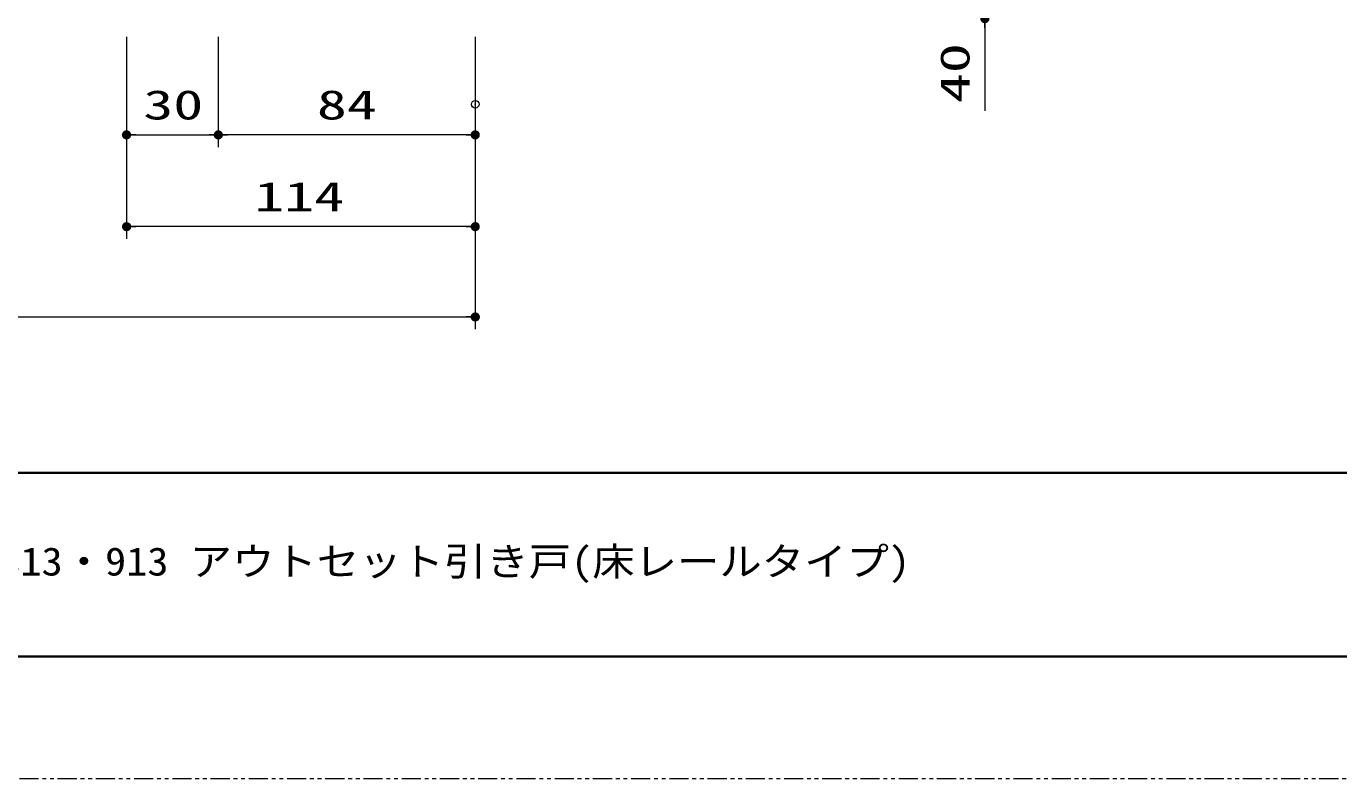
# Model space of a CAD drawing. Units: millimetres, scale not verified. Extents: x -1306 to 1306, y -607 to 607.
# Drawn here: x -692 to -262.9, y -594 to -348 of the extents above; entities that cross this region are included whole.
import ezdxf
from ezdxf.enums import TextEntityAlignment as Align

# ---------------------------------------------------------------- set-up
doc = ezdxf.new("R2010")
doc.units = ezdxf.units.MM
doc.header["$LTSCALE"] = 5
doc.header["$PDMODE"] = 32
doc.header["$PDSIZE"] = 2.5
doc.linetypes.add('USER1', pattern=[2.5, 1.25, -0.25, 0.25, -0.25, 0.25, -0.25])
for name, color, linetype, lineweight in [('0-3_陰線', 1, 'USER1', 9), ('1-1_寸法線', 3, 'Continuous', 13), ('1-4_DEFPOINTS', 7, 'Continuous', 5), ('1-5_0', 3, 'Continuous', 25), ('1-8_図面枠', 7, 'Continuous', 35)]:
    doc.layers.add(name, color=color, linetype=linetype, lineweight=lineweight)
doc.styles.add('ＭＳ ゴシック', font='')
doc.styles.get('ＭＳ ゴシック').set_extended_font_data('MS Gothic')

# ---------------------------------------------------------------- blocks, each defined once
blk = doc.blocks.new('_DOT')
at = {"layer": '1-5_0'}
blk.add_line((-2.5, 0), (-5, 0), dxfattribs=at)
for points in [[(0, 0), (-2.5, 0), (-2.48, 0.313)], [(0, 0), (-2.48, -0.313), (-2.5, 0)], [(0, 0), (-2.48, 0.313), (-2.421, 0.622)], [(0, 0), (-2.421, -0.622), (-2.48, -0.313)], [(0, 0), (-2.421, 0.622), (-2.324, 0.92)], [(0, 0), (-2.324, -0.92), (-2.421, -0.622)], [(0, 0), (-2.324, 0.92), (-2.191, 1.204)], [(0, 0), (-2.191, -1.204), (-2.324, -0.92)], [(0, 0), (-2.191, 1.204), (-2.023, 1.469)], [(0, 0), (-2.023, -1.469), (-2.191, -1.204)], [(0, 0), (-2.023, 1.469), (-1.822, 1.711)], [(0, 0), (-1.822, -1.711), (-2.023, -1.469)], [(0, 0), (-1.822, 1.711), (-1.594, 1.926)], [(0, 0), (-1.594, -1.926), (-1.822, -1.711)], [(0, 0), (-1.594, 1.926), (-1.34, 2.111)], [(0, 0), (-1.34, -2.111), (-1.594, -1.926)], [(0, 0), (-1.34, 2.111), (-1.064, 2.262)], [(0, 0), (-1.064, -2.262), (-1.34, -2.111)], [(0, 0), (-1.064, 2.262), (-0.773, 2.378)], [(0, 0), (-0.773, -2.378), (-1.064, -2.262)], [(0, 0), (-0.773, 2.378), (-0.468, 2.456)], [(0, 0), (-0.468, -2.456), (-0.773, -2.378)], [(0, 0), (-0.468, 2.456), (-0.157, 2.495)], [(0, 0), (-0.157, -2.495), (-0.468, -2.456)], [(0, 0), (-0.157, 2.495), (0.157, 2.495)], [(0, 0), (0.157, -2.495), (-0.157, -2.495)], [(0, 0), (0.157, 2.495), (0.468, 2.456)], [(0, 0), (0.468, 2.456), (0.773, 2.378)], [(0, 0), (0.773, 2.378), (1.064, 2.262)], [(0, 0), (1.064, 2.262), (1.34, 2.111)], [(0, 0), (1.34, 2.111), (1.594, 1.926)], [(0, 0), (1.594, 1.926), (1.822, 1.711)], [(0, 0), (1.822, 1.711), (2.023, 1.469)], [(0, 0), (2.023, 1.469), (2.191, 1.204)], [(0, 0), (2.191, 1.204), (2.324, 0.92)], [(0, 0), (2.324, 0.92), (2.421, 0.622)], [(0, 0), (2.421, 0.622), (2.48, 0.313)], [(0, 0), (2.48, 0.313), (2.5, 0)], [(0, 0), (0.468, -2.456), (0.157, -2.495)], [(0, 0), (0.773, -2.378), (0.468, -2.456)], [(0, 0), (1.064, -2.262), (0.773, -2.378)], [(0, 0), (1.34, -2.111), (1.064, -2.262)], [(0, 0), (1.594, -1.926), (1.34, -2.111)], [(0, 0), (1.822, -1.711), (1.594, -1.926)], [(0, 0), (2.023, -1.469), (1.822, -1.711)], [(0, 0), (2.191, -1.204), (2.023, -1.469)], [(0, 0), (2.324, -0.92), (2.191, -1.204)], [(0, 0), (2.421, -0.622), (2.324, -0.92)], [(0, 0), (2.48, -0.313), (2.421, -0.622)], [(0, 0), (2.5, 0), (2.48, -0.313)]]:
    blk.add_solid(points, dxfattribs=at)

msp = doc.modelspace()

# ---------------------------------------------------------------- linework, layer by layer
at = {"layer": '0-3_陰線', "color": 4}
msp.add_line((387.036, -594), (-1292.964, -594), dxfattribs=at)
at = {"layer": '1-1_寸法線'}
for p, q in [((-659.187, -351.549), (-659.187, -417.549)), ((-659.187, -351.549), (-659.187, -387.549)), ((-629.187, -351.495), (-629.187, -387.549)), ((-629.187, -351.549), (-629.187, -387.549)), ((-545.183, -351.549), (-545.183, -387.549)), ((-545.183, -351.549), (-545.183, -447.071)), ((-378.554, -348.549), (-378.554, -375.74)), ((-545.183, -381.549), (-545.183, -417.549)), ((-656.187, -383.549), (-632.187, -383.549)), ((-548.183, -383.549), (-626.187, -383.549)), ((-548.183, -413.549), (-656.187, -413.549)), ((-942.187, -443.071), (-548.183, -443.071))]:
    msp.add_line(p, q, dxfattribs=at)
at = {"layer": '1-4_DEFPOINTS'}
for p in [(-545.183, -373.549), (-629.187, -383.549), (-659.187, -413.549), (-545.183, -443.071)]:
    msp.add_point(p, dxfattribs=at)
at = {"layer": '1-8_図面枠'}
msp.add_line((-1252.964, -494), (347.036, -494), dxfattribs=at)
msp.add_lwpolyline([(-1252.964, -554), (347.036, -554), (347.036, 554), (-1252.964, 554)], close=True, dxfattribs=at)

# ---------------------------------------------------------------- block references
at = {"layer": '1-1_寸法線', "xscale": 0.6, "yscale": 0.6}
for p, rotation in [((-378.554, -345.549), 90), ((-659.187, -383.549), 180), ((-629.187, -383.549), 180), ((-659.187, -413.549), 180)]:
    msp.add_blockref('_DOT', p, dxfattribs=dict(at, rotation=rotation))
for p in [(-629.187, -383.549), (-545.183, -383.549), (-545.183, -413.549), (-545.183, -443.071)]:
    msp.add_blockref('_DOT', p, dxfattribs=at)

# ---------------------------------------------------------------- texts
at = {"layer": '1-1_寸法線', "style": 'ＭＳ ゴシック', "width": 1.5}
msp.add_text('40', height=9.604, rotation=90, dxfattribs=at).set_placement((-380.703, -373.168), align=Align.BOTTOM_LEFT)
for s, p in [('30', (-653.711, -381.4)), ('84', (-596.947, -381.4)), ('114', (-617.423, -411.4))]:
    msp.add_text(s, height=9.604, dxfattribs=at).set_placement(p, align=Align.BOTTOM_LEFT)
at = {"layer": '1-8_図面枠', "style": 'ＭＳ ゴシック', "width": 1.1}
msp.add_text('ノッポ H2070・2370 W713・813・913 アウトセット引き戸(床レールタイプ)', height=9.236, dxfattribs=at).set_placement((-873.76, -530.357), align=Align.BOTTOM_LEFT)

doc.saveas('drawing.dxf')
